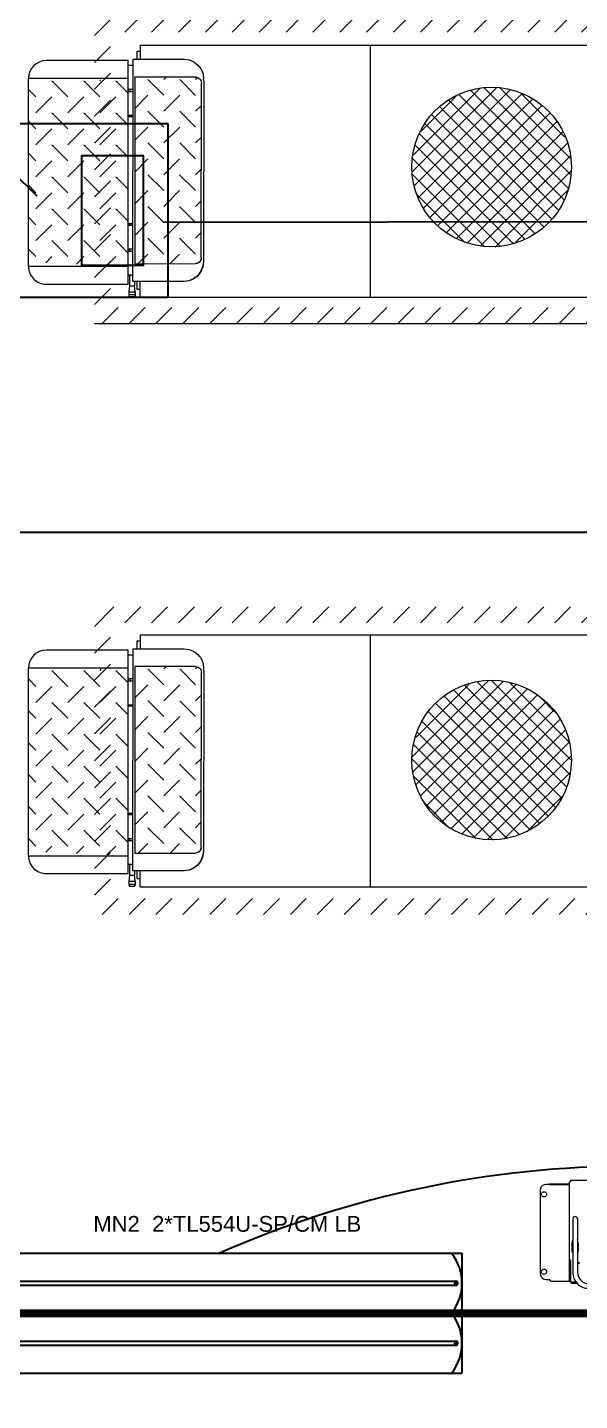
# Model space of a CAD drawing. Header units: metres. Extents: x -13316 to 152404, y -3899 to 30226.
# Drawn here: x 1315.2 to 1453.6, y 2338.1 to 2682 of the extents above; entities that cross this region are included whole.
import ezdxf

# ---------------------------------------------------------------- set-up
doc = ezdxf.new("R2010")
doc.units = ezdxf.units.M
doc.header["$LTSCALE"] = 100
doc.header["$MEASUREMENT"] = 0
doc.linetypes.add('HIDDEN', pattern=[0.375, 0.25, -0.125])
doc.layers.get('0').update_dxf_attribs({"color": 9, "lineweight": 9})
for name, color, linetype, lineweight in [('06D', 9, 'Continuous', 9), ('32-ekipman', 9, 'Continuous', 9), ('E-1x8 W ACİL ÇIKIŞ ARMATÜRÜ (TİP2)', 7, 'Continuous', 30), ('E-2x54 W SIVAÜSTÜ FLUORESAN YÜKSEK TAVAN ARMATÜRÜ', 7, 'Continuous', 30), ('E-KABLO', 7, 'Continuous', 30)]:
    doc.layers.add(name, color=color, linetype=linetype, lineweight=lineweight)
doc.styles.add('Arial', font='arial.ttf', dxfattribs={"height": 2.5})

# ---------------------------------------------------------------- blocks, each defined once
blk = doc.blocks.new('2x54 W SIVAÜSTÜ FLUORESAN YÜKSEK TAVAN ARMATÜRÜ')
at = {"layer": 'E-2x54 W SIVAÜSTÜ FLUORESAN YÜKSEK TAVAN ARMATÜRÜ', "color": 4}
for p, q in [((-60.8, 15), (-60.8, -15)), ((-60.8, 15), (60.8, 15)), ((60.8, 15), (60.8, 0)), ((-60, 0), (-15, 0)), ((15, 0), (60, 0)), ((60.8, 0), (60.8, -15)), ((-60.8, -15), (60.8, -15))]:
    blk.add_line(p, q, dxfattribs=at)
at = {"layer": 'E-2x54 W SIVAÜSTÜ FLUORESAN YÜKSEK TAVAN ARMATÜRÜ', "color": 7}
for p, q in [((-59.27, 8.01), (59.32, 8.01)), ((-59.16, 7.01), (59.44, 7)), ((-60.8, 0), (60.8, 0)), ((-59.27, -6.99), (59.32, -6.99)), ((-59.16, -7.99), (59.44, -8))]:
    blk.add_line(p, q, dxfattribs=at)
for centre in [(-59.23, 7.63), (-59.23, 7.33), (59.36, 7.63), (59.36, 7.33), (-59.23, -7.37), (-59.23, -7.67), (59.36, -7.37), (59.36, -7.67)]:
    blk.add_circle(centre, 0.11, dxfattribs=at)
for centre, radius, start, end in [((-48.66, 7.5), 12.14, 141.86, 218.14), ((48.66, 7.5), 12.14, 321.86, 38.14), ((-59.12, 7.51), 0.515, 106.8674, 266.7612), ((-59.32, 7.49), 0.519, 289.2244, 84.4042), ((59.47, 7.51), 0.515, 106.8674, 266.7612), ((59.27, 7.49), 0.519, 289.2244, 84.4042), ((-48.66, -7.5), 12.14, 141.86, 218.14), ((48.66, -7.5), 12.14, 321.86, 38.14), ((-59.12, -7.49), 0.515, 106.8674, 266.7612), ((-59.32, -7.51), 0.519, 289.2244, 84.4042), ((59.47, -7.49), 0.515, 106.8674, 266.7612), ((59.27, -7.51), 0.519, 289.2244, 84.4042)]:
    blk.add_arc(centre, radius, start, end, dxfattribs=at)
at = {"layer": 'E-2x54 W SIVAÜSTÜ FLUORESAN YÜKSEK TAVAN ARMATÜRÜ', "color": 7, "style": 'Arial'}
blk.add_text('MN2  2*TL554U-SP/CM LB', height=3.9508, dxfattribs=at).set_placement((-31.61, 20.4))
blk = doc.blocks.new('100_1x8 W ACİL ÇIKIŞ ARMATÜRÜ (TİP2)')
at = {"layer": 'E-1x8 W ACİL ÇIKIŞ ARMATÜRÜ (TİP2)', "color": 4}
for p, q in [((-3.4, 0), (-3.4, 3.4)), ((-3.4, 3.4), (3.4, 3.4)), ((3.4, 3.4), (3.4, 0)), ((3.4, 0), (-3.4, 0))]:
    blk.add_line(p, q, dxfattribs=at)
at = {"layer": 'E-1x8 W ACİL ÇIKIŞ ARMATÜRÜ (TİP2)', "color": 1}
for p, q in [((-0.16, 1.989), (0.335, 2.471)), ((0.34, 2.476), (0.34, 0.934)), ((0.34, 2.476), (0.84, 1.989)), ((-1.305, 2.317), (-2.331, 0.937)), ((-1.882, 2.125), (-2.072, 1.87)), ((-1.448, 2.125), (-1.882, 2.125)), ((-1.484, 1.378), (-1.818, 1.627)), ((-1.608, 1.01), (-2.039, 1.33)), ((-2.821, 0.937), (-2.331, 0.937)), ((-1.608, 1.01), (-1.608, 0.516))]:
    blk.add_line(p, q, dxfattribs=at)
blk.add_lwpolyline([(1.715, 2.777), (2.92, 2.777), (2.92, 0.623), (1.715, 0.623)], close=True, dxfattribs=at)
blk.add_circle((-1.115, 2.574), 0.32, dxfattribs=at)
blk = doc.blocks.new('p-işyeri')
at = {"color": 0, "const_width": 2}
blk.add_lwpolyline([(200, 0), (200, 700), (-200, 700), (-200, 0)], close=True, dxfattribs=at)
blk = doc.blocks.new('A$C0BA12839')
for p, q in [((108.37, 556.16), (108.37, 531.27)), ((108.37, 556.16), (155.37, 556.16)), ((110.78, 554.26), (112.68, 556.16)), ((118.78, 550.26), (114.78, 554.26)), ((118.78, 554.26), (120.68, 556.16)), ((126.78, 550.26), (122.78, 554.26)), ((126.78, 554.26), (128.68, 556.16)), ((134.78, 550.26), (130.78, 554.26)), ((136.68, 556.16), (134.78, 554.26)), ((142.78, 550.26), (138.78, 554.26)), ((142.78, 554.26), (144.68, 556.16)), ((150.78, 550.26), (146.78, 554.26)), ((150.78, 554.26), (152.68, 556.16)), ((155.37, 531.27), (155.37, 556.16)), ((256.01, 556.16), (256.01, 531.27)), ((256.01, 556.16), (303.01, 556.16)), ((258.42, 554.26), (260.32, 556.16)), ((266.42, 550.26), (262.42, 554.26)), ((266.42, 554.26), (268.32, 556.16)), ((274.42, 550.26), (270.42, 554.26)), ((274.42, 554.26), (276.32, 556.16)), ((282.42, 550.26), (278.42, 554.26)), ((284.32, 556.16), (282.42, 554.26)), ((290.42, 550.26), (286.42, 554.26)), ((290.42, 554.26), (292.32, 556.16)), ((298.42, 550.26), (294.42, 554.26)), ((298.42, 554.26), (300.32, 556.16)), ((303.01, 531.27), (303.01, 556.16)), ((103.87, 551.66), (103.87, 531.16)), ((110.78, 550.26), (109.26, 551.78)), ((159.87, 531.27), (159.87, 551.66)), ((251.51, 551.66), (251.51, 531.16)), ((258.42, 550.26), (256.9, 551.78)), ((307.51, 531.27), (307.51, 551.66)), ((110.78, 546.26), (114.78, 550.26)), ((118.78, 546.26), (122.78, 550.26)), ((126.78, 546.26), (130.78, 550.26)), ((138.78, 550.26), (134.78, 546.26)), ((142.78, 546.26), (146.78, 550.26)), ((150.78, 546.26), (154.78, 550.26)), ((258.42, 546.26), (262.42, 550.26)), ((266.42, 546.26), (270.42, 550.26)), ((274.42, 546.26), (278.42, 550.26)), ((286.42, 550.26), (282.42, 546.26)), ((290.42, 546.26), (294.42, 550.26)), ((298.42, 546.26), (302.42, 550.26)), ((110.78, 542.26), (108.93, 544.11)), ((118.78, 542.26), (114.78, 546.26)), ((126.78, 542.26), (122.78, 546.26)), ((134.78, 542.26), (130.78, 546.26)), ((142.78, 542.26), (138.78, 546.26)), ((150.78, 542.26), (146.78, 546.26)), ((258.42, 542.26), (256.56, 544.11)), ((266.42, 542.26), (262.42, 546.26)), ((274.42, 542.26), (270.42, 546.26)), ((282.42, 542.26), (278.42, 546.26)), ((290.42, 542.26), (286.42, 546.26)), ((298.42, 542.26), (294.42, 546.26)), ((110.78, 538.26), (114.78, 542.26)), ((118.78, 538.26), (122.78, 542.26)), ((126.78, 538.26), (130.78, 542.26)), ((138.78, 542.26), (134.78, 538.26)), ((142.78, 538.26), (146.78, 542.26)), ((150.78, 538.26), (154.78, 542.26)), ((258.42, 538.26), (262.42, 542.26)), ((266.42, 538.26), (270.42, 542.26)), ((274.42, 538.26), (278.42, 542.26)), ((286.42, 542.26), (282.42, 538.26)), ((290.42, 538.26), (294.42, 542.26)), ((298.42, 538.26), (302.42, 542.26)), ((118.78, 534.26), (114.78, 538.26)), ((126.78, 534.26), (122.78, 538.26)), ((134.78, 534.26), (130.78, 538.26)), ((142.78, 534.26), (138.78, 538.26)), ((150.78, 534.26), (146.78, 538.26)), ((155.08, 537.96), (154.78, 538.26)), ((266.42, 534.26), (262.42, 538.26)), ((274.42, 534.26), (270.42, 538.26)), ((282.42, 534.26), (278.42, 538.26)), ((290.42, 534.26), (286.42, 538.26)), ((298.42, 534.26), (294.42, 538.26)), ((302.72, 537.96), (302.42, 538.26)), ((110.78, 534.26), (108.59, 536.45)), ((111.68, 531.16), (114.78, 534.26)), ((119.68, 531.16), (122.78, 534.26)), ((127.68, 531.16), (130.78, 534.26)), ((138.78, 534.26), (135.68, 531.16)), ((143.68, 531.16), (146.78, 534.26)), ((151.68, 531.16), (154.78, 534.26)), ((258.42, 534.26), (256.23, 536.45)), ((259.32, 531.16), (262.42, 534.26)), ((267.32, 531.16), (270.42, 534.26)), ((275.32, 531.16), (278.42, 534.26)), ((286.42, 534.26), (283.32, 531.16)), ((291.32, 531.16), (294.42, 534.26)), ((299.32, 531.16), (302.42, 534.26)), ((100.78, 530.78), (100.78, 529.59)), ((101.98, 530.98), (100.98, 530.98)), ((101.18, 529.59), (101.18, 530.78)), ((101.98, 530.98), (101.97, 529.39)), ((103.47, 530.78), (101.98, 530.98)), ((106.14, 530.78), (103.47, 530.78)), ((103.47, 530.78), (103.47, 529.58)), ((103.87, 531.16), (159.87, 531.16)), ((104.54, 517.22), (104.55, 529.95)), ((104.55, 529.95), (160.22, 529.93)), ((106.14, 529.95), (106.14, 531.16)), ((112.1, 529.95), (112.1, 531.16)), ((112.7, 530.78), (112.1, 530.78)), ((112.7, 531.16), (112.7, 529.95)), ((118.67, 531.16), (118.67, 529.95)), ((118.96, 530.77), (118.67, 530.77)), ((118.96, 529.95), (118.96, 531.16)), ((145.81, 529.93), (145.81, 531.16)), ((146.11, 530.76), (145.81, 530.76)), ((146.11, 529.93), (146.11, 531.16)), ((152.07, 529.93), (152.07, 531.16)), ((152.67, 530.76), (152.07, 530.76)), ((152.67, 529.93), (152.67, 531.16)), ((158.63, 529.93), (158.63, 531.05)), ((159.87, 531.16), (159.87, 531.25)), ((160.22, 529.93), (160.22, 517.11)), ((248.42, 530.78), (248.42, 529.59)), ((249.61, 530.98), (248.62, 530.98)), ((248.82, 529.59), (248.82, 530.78)), ((249.61, 530.98), (249.61, 529.39)), ((251.1, 530.78), (249.61, 530.98)), ((253.78, 530.78), (251.1, 530.78)), ((251.1, 530.78), (251.1, 529.58)), ((251.51, 531.16), (307.51, 531.16)), ((252.18, 517.22), (252.19, 529.95)), ((252.19, 529.95), (307.86, 529.93)), ((253.78, 529.95), (253.78, 531.16)), ((259.74, 529.95), (259.74, 531.16)), ((260.34, 530.78), (259.74, 530.78)), ((260.34, 531.16), (260.34, 529.95)), ((266.3, 531.16), (266.3, 529.95)), ((266.6, 530.77), (266.3, 530.77)), ((266.6, 529.95), (266.6, 531.16)), ((293.44, 529.93), (293.45, 531.16)), ((293.74, 530.76), (293.45, 530.76)), ((293.74, 529.93), (293.74, 531.16)), ((299.71, 529.93), (299.71, 531.16)), ((300.31, 530.76), (299.71, 530.76)), ((300.3, 529.93), (300.31, 531.16)), ((306.27, 529.93), (306.27, 531.05)), ((307.51, 531.16), (307.51, 531.25)), ((307.86, 529.93), (307.85, 517.11)), ((100.6, 528.1), (100.6, 28.07)), ((100.6, 528.1), (104.55, 528.1)), ((101.97, 529.39), (100.98, 529.39)), ((101.97, 529.39), (103.47, 529.58)), ((102.56, 528.1), (102.56, 528.89)), ((102.56, 528.89), (104.55, 528.89)), ((104.55, 529.58), (103.47, 529.58)), ((109.02, 529.5), (109.01, 514.33)), ((155.75, 529.48), (109.02, 529.5)), ((111.41, 526.2), (109.02, 528.6)), ((111.41, 522.22), (115.39, 526.2)), ((119.37, 526.2), (116.07, 529.5)), ((119.37, 522.22), (123.34, 526.19)), ((127.32, 526.19), (124.02, 529.5)), ((127.32, 522.22), (131.3, 526.19)), ((135.27, 526.19), (131.97, 529.49)), ((139.25, 526.19), (135.27, 522.21)), ((143.23, 526.18), (139.93, 529.49)), ((151.18, 526.18), (147.88, 529.49)), ((155.74, 514.26), (155.75, 529.48)), ((160.22, 528.86), (162.21, 528.86)), ((160.22, 528.07), (163.73, 528.07)), ((162.21, 528.86), (162.21, 528.07)), ((163.73, 528.1), (163.73, 28.1)), ((248.24, 528.1), (248.24, 30.68)), ((248.24, 528.1), (252.18, 528.1)), ((249.61, 529.39), (248.62, 529.39)), ((249.61, 529.39), (251.1, 529.58)), ((250.2, 528.1), (250.2, 528.89)), ((250.2, 528.89), (252.19, 528.89)), ((252.19, 529.58), (251.1, 529.58)), ((256.66, 529.5), (256.65, 514.33)), ((303.39, 529.48), (256.66, 529.5)), ((259.05, 526.2), (256.66, 528.6)), ((259.05, 522.22), (263.03, 526.2)), ((267.01, 526.2), (263.7, 529.5)), ((267, 522.22), (270.98, 526.19)), ((274.96, 526.19), (271.66, 529.5)), ((274.96, 522.22), (278.94, 526.19)), ((282.91, 526.19), (279.61, 529.49)), ((286.89, 526.19), (282.91, 522.21)), ((290.87, 526.18), (287.57, 529.49)), ((298.82, 526.18), (295.52, 529.49)), ((303.38, 514.26), (303.39, 529.48)), ((307.86, 528.86), (309.85, 528.86)), ((307.86, 528.07), (311.37, 528.07)), ((309.85, 528.86), (309.85, 528.07)), ((311.37, 528.1), (311.37, 28.1)), ((143.23, 522.21), (147.21, 526.18)), ((151.18, 522.2), (155.16, 526.18)), ((290.86, 522.21), (294.84, 526.18)), ((298.82, 522.2), (302.8, 526.18)), ((111.41, 518.25), (109.02, 520.64)), ((119.36, 518.24), (115.39, 522.22)), ((127.32, 518.24), (123.34, 522.22)), ((135.27, 518.24), (131.3, 522.21)), ((143.22, 518.23), (139.25, 522.21)), ((151.18, 518.23), (147.2, 522.21)), ((155.74, 521.61), (155.16, 522.2)), ((259.05, 518.25), (256.66, 520.64)), ((267, 518.24), (263.03, 522.22)), ((274.96, 518.24), (270.98, 522.22)), ((282.91, 518.24), (278.93, 522.21)), ((290.86, 518.23), (286.89, 522.21)), ((298.82, 518.23), (294.84, 522.21)), ((303.38, 521.61), (302.79, 522.2)), ((104.71, 515.96), (104.54, 517.22)), ((111.41, 514.27), (115.39, 518.24)), ((119.36, 514.27), (123.34, 518.24)), ((127.32, 514.26), (131.29, 518.24)), ((139.25, 518.23), (135.27, 514.26)), ((143.22, 514.25), (147.2, 518.23)), ((151.18, 514.25), (155.16, 518.23)), ((252.35, 515.96), (252.18, 517.22)), ((259.05, 514.27), (263.02, 518.24)), ((267, 514.27), (270.98, 518.24)), ((274.95, 514.26), (278.93, 518.24)), ((286.89, 518.23), (282.91, 514.26)), ((290.86, 514.25), (294.84, 518.23)), ((298.81, 514.25), (302.79, 518.23)), ((109.05, 514), (109.01, 514.33)), ((110.5, 512.82), (154.25, 512.79)), ((116.84, 512.81), (115.39, 514.27)), ((124.79, 512.81), (123.34, 514.26)), ((132.75, 512.8), (131.29, 514.26)), ((140.7, 512.8), (139.25, 514.26)), ((148.65, 512.8), (147.2, 514.25)), ((155.64, 513.76), (155.15, 514.25)), ((256.69, 514), (256.65, 514.33)), ((258.14, 512.82), (301.89, 512.79)), ((264.48, 512.81), (263.02, 514.27)), ((272.43, 512.81), (270.98, 514.26)), ((280.38, 512.8), (278.93, 514.26)), ((288.34, 512.8), (286.88, 514.26)), ((296.29, 512.8), (294.84, 514.25)), ((303.28, 513.76), (302.79, 514.25)), ((154.75, 512.2), (109.51, 512.24)), ((154.75, 512.2), (155.24, 512.22)), ((156.53, 512.38), (155.24, 512.22)), ((302.38, 512.2), (257.15, 512.24)), ((302.38, 512.2), (302.88, 512.22)), ((304.17, 512.38), (302.88, 512.22)), ((3.54, 426.68), (3.5, 426.9)), ((24.55, 427.89), (3.75, 427.9)), ((4.76, 427.11), (4.8, 426.9)), ((22.94, 426.68), (22.9, 426.89)), ((24.16, 427.1), (24.2, 426.89)), ((26.05, 426.39), (25.97, 426.88)), ((1.8, 425.05), (1.8, 420.46)), ((2.25, 426.4), (2.25, 425.57)), ((2.25, 425.57), (2.25, 425.49)), ((26.02, 420.57), (26.05, 425.53)), ((26.05, 425.72), (26.05, 426.39)), ((26.05, 425.53), (26.05, 425.72)), ((26.05, 425.5), (26.2, 425.5)), ((26.05, 425.48), (26.05, 420.56)), ((26.2, 425.5), (26.2, 420.55)), ((1.3, 419.6), (1.3, 418.63)), ((7.16, 420.25), (1.6, 420.25)), ((1.6, 420.25), (1.6, 418.89)), ((1.9, 420.55), (26.7, 420.55)), ((1.9, 420.55), (1.9, 420.35)), ((1.9, 420.35), (7.16, 420.35)), ((25.8, 420.6), (2.3, 420.6)), ((17.4, 419.7), (4, 419.7)), ((7.16, 420.55), (7.16, 420.25)), ((11.3, 419.9), (9.4, 419.9)), ((11.3, 419.7), (11.3, 419.9)), ((12.2, 419.7), (11.3, 419.89)), ((26.7, 420.25), (26.7, 420.55)), ((27, 420.25), (26.7, 420.25)), ((27, 400.45), (27, 420.25)), ((17.4, 418.5), (4, 418.5)), ((6.39, 418.31), (6.39, 418.39)), ((11.3, 418.3), (9.4, 418.3)), ((11.3, 418.3), (11.3, 418.5)), ((11.3, 418.3), (12.2, 418.5))]:
    blk.add_line(p, q)
for points in [[(109.51, 512.24), (108.22, 512.41), (107.02, 512.9), (106, 513.68), (105.21, 514.69), (104.71, 515.87), (104.54, 517.14)], [(109.51, 512.24), (108.22, 512.49), (107.02, 512.98), (106, 513.76), (105.21, 514.78), (104.71, 515.96)], [(160.22, 517.11), (160.05, 515.84), (159.55, 514.66), (158.76, 513.65), (157.73, 512.87), (156.53, 512.38)], [(257.15, 512.24), (255.86, 512.41), (254.66, 512.9), (253.63, 513.68), (252.84, 514.69), (252.35, 515.87), (252.18, 517.14)], [(257.15, 512.24), (255.86, 512.49), (254.66, 512.98), (253.63, 513.76), (252.84, 514.78), (252.35, 515.96)], [(307.85, 517.11), (307.68, 515.84), (307.19, 514.66), (306.4, 513.65), (305.37, 512.87), (304.17, 512.38)], [(110.5, 512.82), (110.17, 512.85), (109.86, 512.96), (109.57, 513.14), (109.34, 513.37), (109.16, 513.65), (109.05, 513.96), (109.01, 514.29)], [(110.5, 512.86), (110.17, 512.9), (109.86, 513), (109.57, 513.18), (109.34, 513.41), (109.16, 513.69), (109.05, 514)], [(155.74, 514.26), (155.7, 513.94), (155.59, 513.63), (155.42, 513.35), (155.18, 513.11), (154.9, 512.94), (154.58, 512.83), (154.25, 512.79)], [(258.14, 512.82), (257.81, 512.85), (257.5, 512.96), (257.21, 513.14), (256.98, 513.37), (256.8, 513.65), (256.69, 513.96), (256.65, 514.29)], [(258.14, 512.86), (257.81, 512.9), (257.5, 513), (257.21, 513.18), (256.98, 513.41), (256.8, 513.69), (256.69, 514)], [(303.38, 514.26), (303.34, 513.94), (303.23, 513.63), (303.05, 513.35), (302.82, 513.11), (302.53, 512.94), (302.22, 512.83), (301.89, 512.79)], [(3.75, 427.9), (3.29, 427.82), (2.87, 427.61), (2.54, 427.28), (2.32, 426.86), (2.25, 426.4)], [(3.5, 426.9), (3.53, 427.1), (3.62, 427.28), (3.77, 427.42), (3.95, 427.51), (4.15, 427.55), (4.35, 427.51), (4.53, 427.42), (4.68, 427.28), (4.76, 427.11)], [(4.8, 426.9), (4.77, 426.69), (4.68, 426.51), (4.53, 426.37), (4.35, 426.28), (4.15, 426.25), (3.95, 426.28), (3.77, 426.37), (3.62, 426.51), (3.54, 426.68)], [(22.9, 426.89), (22.93, 427.09), (23.02, 427.27), (23.17, 427.42), (23.35, 427.51), (23.55, 427.54), (23.75, 427.51), (23.93, 427.42), (24.08, 427.27), (24.16, 427.1)], [(24.2, 426.89), (24.17, 426.69), (24.08, 426.51), (23.93, 426.36), (23.75, 426.27), (23.55, 426.24), (23.35, 426.27), (23.17, 426.36), (23.02, 426.51), (22.94, 426.68)], [(25.97, 426.88), (25.76, 427.27), (25.43, 427.6), (25.01, 427.82), (24.55, 427.89)], [(2.25, 425.49), (2.11, 425.46), (1.99, 425.4), (1.89, 425.31), (1.82, 425.18), (1.8, 425.05)], [(6.2, 418.35), (6.21, 418.46), (6.23, 418.5)], [(6.36, 418.05), (6.3, 418.07), (6.25, 418.13), (6.21, 418.23), (6.2, 418.35)], [(6.52, 418.35), (6.51, 418.23), (6.48, 418.13), (6.42, 418.07), (6.36, 418.05)], [(6.37, 418.35), (6.38, 418.46), (6.4, 418.5)], [(6.45, 418.1), (6.42, 418.13), (6.38, 418.23), (6.37, 418.35)], [(6.39, 418.39), (6.4, 418.46), (6.41, 418.5)], [(6.46, 418.11), (6.45, 418.11), (6.42, 418.17), (6.4, 418.23), (6.39, 418.31)], [(6.5, 418.5), (6.51, 418.46), (6.52, 418.35)]]:
    blk.add_lwpolyline(points)
for centre, radius, start, end in [((108.37, 551.66), 4.5, 90, 180), ((155.37, 551.66), 4.5, 0, 90), ((256.01, 551.66), 4.5, 90, 180), ((303.01, 551.66), 4.5, 0, 90), ((100.98, 530.78), 0.199, 0, 179.9716), ((248.62, 530.78), 0.199, 0, 179.9716), ((100.98, 529.59), 0.199, 179.9716, 0), ((248.62, 529.59), 0.199, 179.9716, 0), ((4, 415.7), 4, 90, 180), ((2.3, 419.6), 1, 113.7864, 180), ((2.3, 419.6), 1, 90, 107.3759), ((9.4, 419.1), 0.8, 90, 131.4517), ((17.4, 419.1), 0.6, 270, 90), ((25.8, 419.6), 1, 72.6241, 90), ((4, 415.7), 2.8, 90, 180), ((9.4, 419.1), 0.8, 228.5483, 270)]:
    blk.add_arc(centre, radius, start, end)
blk = doc.blocks.new('500nt')
for p, q in [((-2722589.2, -2275008.7), (-2721957.9, -2275008.7)), ((-2721112.8, -2275008.7), (-2720481.5, -2275008.7)), ((-2722472.2, -2275316.3), (-2722267.8, -2275111.9)), ((-2722468.4, -2275272.8), (-2722311.3, -2275115.7)), ((-2722468.2, -2275351.9), (-2722232.2, -2275115.9)), ((-2722074.7, -2275342.4), (-2722301.7, -2275115.4)), ((-2722072.8, -2275304.8), (-2722264, -2275113.5)), ((-2720986.6, -2275295.8), (-2720803.3, -2275112.4)), ((-2720986, -2275334.7), (-2720764.4, -2275113.1)), ((-2720979.3, -2275367.7), (-2720731.4, -2275119.8)), ((-2720592.9, -2275359.1), (-2720833.4, -2275118.6)), ((-2720587.9, -2275324.5), (-2720798.9, -2275113.5)), ((-2720590, -2275282.8), (-2720757.1, -2275115.7)), ((-2722459.3, -2275382.6), (-2722201.5, -2275124.8)), ((-2722446.7, -2275409.6), (-2722174.5, -2275137.4)), ((-2722442.4, -2275207.3), (-2722376.8, -2275141.7)), ((-2722431, -2275433.4), (-2722150.7, -2275153.1)), ((-2722108.4, -2275427.5), (-2722386.8, -2275149.1)), ((-2722093.6, -2275402.7), (-2722361.9, -2275134.4)), ((-2722082.2, -2275374.6), (-2722333.8, -2275122.9)), ((-2722081.6, -2275256.3), (-2722215.5, -2275122.4)), ((-2720975.8, -2275245.4), (-2720853.7, -2275123.3)), ((-2720968.5, -2275396.4), (-2720702.7, -2275130.6)), ((-2720954.3, -2275421.8), (-2720677.3, -2275144.8)), ((-2720615.7, -2275415.5), (-2720889.8, -2275141.4)), ((-2720602.5, -2275389.1), (-2720863.4, -2275128.2)), ((-2720609.5, -2275223.7), (-2720697.9, -2275135.3)), ((-2722146.6, -2275468.5), (-2722427.8, -2275187.3)), ((-2722412.4, -2275454.4), (-2722129.7, -2275171.7)), ((-2722126.1, -2275449.4), (-2722408.7, -2275166.8)), ((-2720937.1, -2275444.2), (-2720654.9, -2275162)), ((-2720651, -2275459.3), (-2720933.6, -2275176.8)), ((-2720917.1, -2275463.9), (-2720635.2, -2275182)), ((-2720631.9, -2275438.9), (-2720913.1, -2275157.7)), ((-2722169.9, -2275484.8), (-2722444.1, -2275210.6)), ((-2722391, -2275472.6), (-2722111.5, -2275193.1)), ((-2722366.7, -2275488), (-2722096.1, -2275217.4)), ((-2720697.7, -2275491.8), (-2720966.1, -2275223.5)), ((-2720672.9, -2275477.1), (-2720951.3, -2275198.7)), ((-2720894.3, -2275480.6), (-2720618.4, -2275204.8)), ((-2722196.3, -2275498), (-2722457.3, -2275237)), ((-2722339.3, -2275500.1), (-2722084, -2275244.8)), ((-2720725.8, -2275503.3), (-2720977.6, -2275251.6)), ((-2720868.5, -2275494.4), (-2720604.7, -2275230.6)), ((-2722226.3, -2275507.6), (-2722466.9, -2275267)), ((-2722308, -2275508.4), (-2722075.7, -2275276.1)), ((-2720757.9, -2275510.8), (-2720985.1, -2275283.7)), ((-2720839.2, -2275504.8), (-2720594.3, -2275259.9)), ((-2722260.8, -2275512.7), (-2722471.9, -2275301.6)), ((-2722271.5, -2275511.5), (-2722072.6, -2275312.6)), ((-2720795.5, -2275512.8), (-2720987.1, -2275321.3)), ((-2720805.6, -2275510.7), (-2720588.4, -2275293.5)), ((-2722302.4, -2275510.7), (-2722470, -2275343.1)), ((-2722226.2, -2275505.8), (-2722078.3, -2275357.9)), ((-2720765.5, -2275510.3), (-2720588.8, -2275333.6)), ((-2720842.9, -2275505.1), (-2720979.3, -2275368.7)), ((-2720711.5, -2275495.8), (-2720603.3, -2275387.6)), ((-2722360.3, -2275492.4), (-2722451.7, -2275401)), ((-2722151, -2275470.2), (-2722113.9, -2275433.1))]:
    blk.add_line(p, q)
for centre in [(-2722271.7, -2275312.4), (-2720786.7, -2275312.4)]:
    blk.add_circle(centre, 200)
at = {"xscale": 10, "yscale": 10, "zscale": 10}
blk.add_blockref('A$C0BA12839', (-2723595.2, -2279712.9), dxfattribs=at)
blk = doc.blocks.new('p-lift_')
at = {"lineweight": 0}
h = blk.add_hatch(dxfattribs=at)
h.set_pattern_fill('ANSI31', color=256, scale=15, style=0)
h.set_pattern_definition([(45, (-7704.44, -8389.55), (-33.67596, 33.67596), [])])
h.paths.add_polyline_path([(0, -4417.7), (0, -3647.7), (-5230, -3647.7), (-5230, -4417.7)])
h.paths.add_polyline_path([(-40, -4377.7), (-40, -3687.7), (-5190, -3687.7), (-5190, -4377.7)], flags=16)
h = blk.add_hatch(dxfattribs=at)
h.set_pattern_fill('ANSI31', color=256, scale=15, style=0)
h.set_pattern_definition([(45, (-7704.44, -9869.55), (-33.67596, 33.67596), [])])
h.paths.add_polyline_path([(0, -5897.7), (0, -5127.7), (-5230, -5127.7), (-5230, -5897.7)])
h.paths.add_polyline_path([(-40, -5857.7), (-40, -5167.7), (-5190, -5167.7), (-5190, -5857.7)], flags=16)
blk.add_line((0, -5127.7), (-5230, -5127.7), dxfattribs=at)
at = {"rotation": 270}
blk.add_blockref('500nt', (2274317, -2726306.2), dxfattribs=at)
blk = doc.blocks.new('2.bod.Mimari')
at = {"layer": '06D', "color": 89, "linetype": 'HIDDEN', "true_color": 0x2e4d23, "rotation": 90}
for p in [(1640, -6390), (1640, -6790)]:
    blk.add_blockref('p-işyeri', p, dxfattribs=at)
at = {"layer": '32-ekipman', "xscale": 0.1, "yscale": 0.1, "zscale": 0.1, "rotation": 180}
blk.add_blockref('p-lift_', (1012, -6854.88), dxfattribs=at)

msp = doc.modelspace()

# ---------------------------------------------------------------- linework, layer by layer
at = {"layer": 'E-KABLO', "color": 4}
msp.add_line((2149.53, 2634.12), (1349.38, 2633.22), dxfattribs=at)
at = {"layer": 'E-KABLO', "color": 6}
msp.add_line((1155, 2555.59), (1960, 2555.59), dxfattribs=at)
msp.add_arc((1466.67, 2141.08), 255.73, 66.167, 113.833, dxfattribs=at)

# ---------------------------------------------------------------- block references
msp.add_blockref('2.bod.Mimari', (320, 8950))
at = {"layer": 'E-1x8 W ACİL ÇIKIŞ ARMATÜRÜ (TİP2)', "xscale": 12.8, "yscale": 12.8, "zscale": 12.8}
msp.add_blockref('100_1x8 W ACİL ÇIKIŞ ARMATÜRÜ (TİP2)', (1306.84, 2614.44), dxfattribs=at)
at = {"layer": 'E-2x54 W SIVAÜSTÜ FLUORESAN YÜKSEK TAVAN ARMATÜRÜ', "color": 6}
msp.add_blockref('2x54 W SIVAÜSTÜ FLUORESAN YÜKSEK TAVAN ARMATÜRÜ', (1363.33, 2360), dxfattribs=at)

doc.saveas('drawing.dxf')
